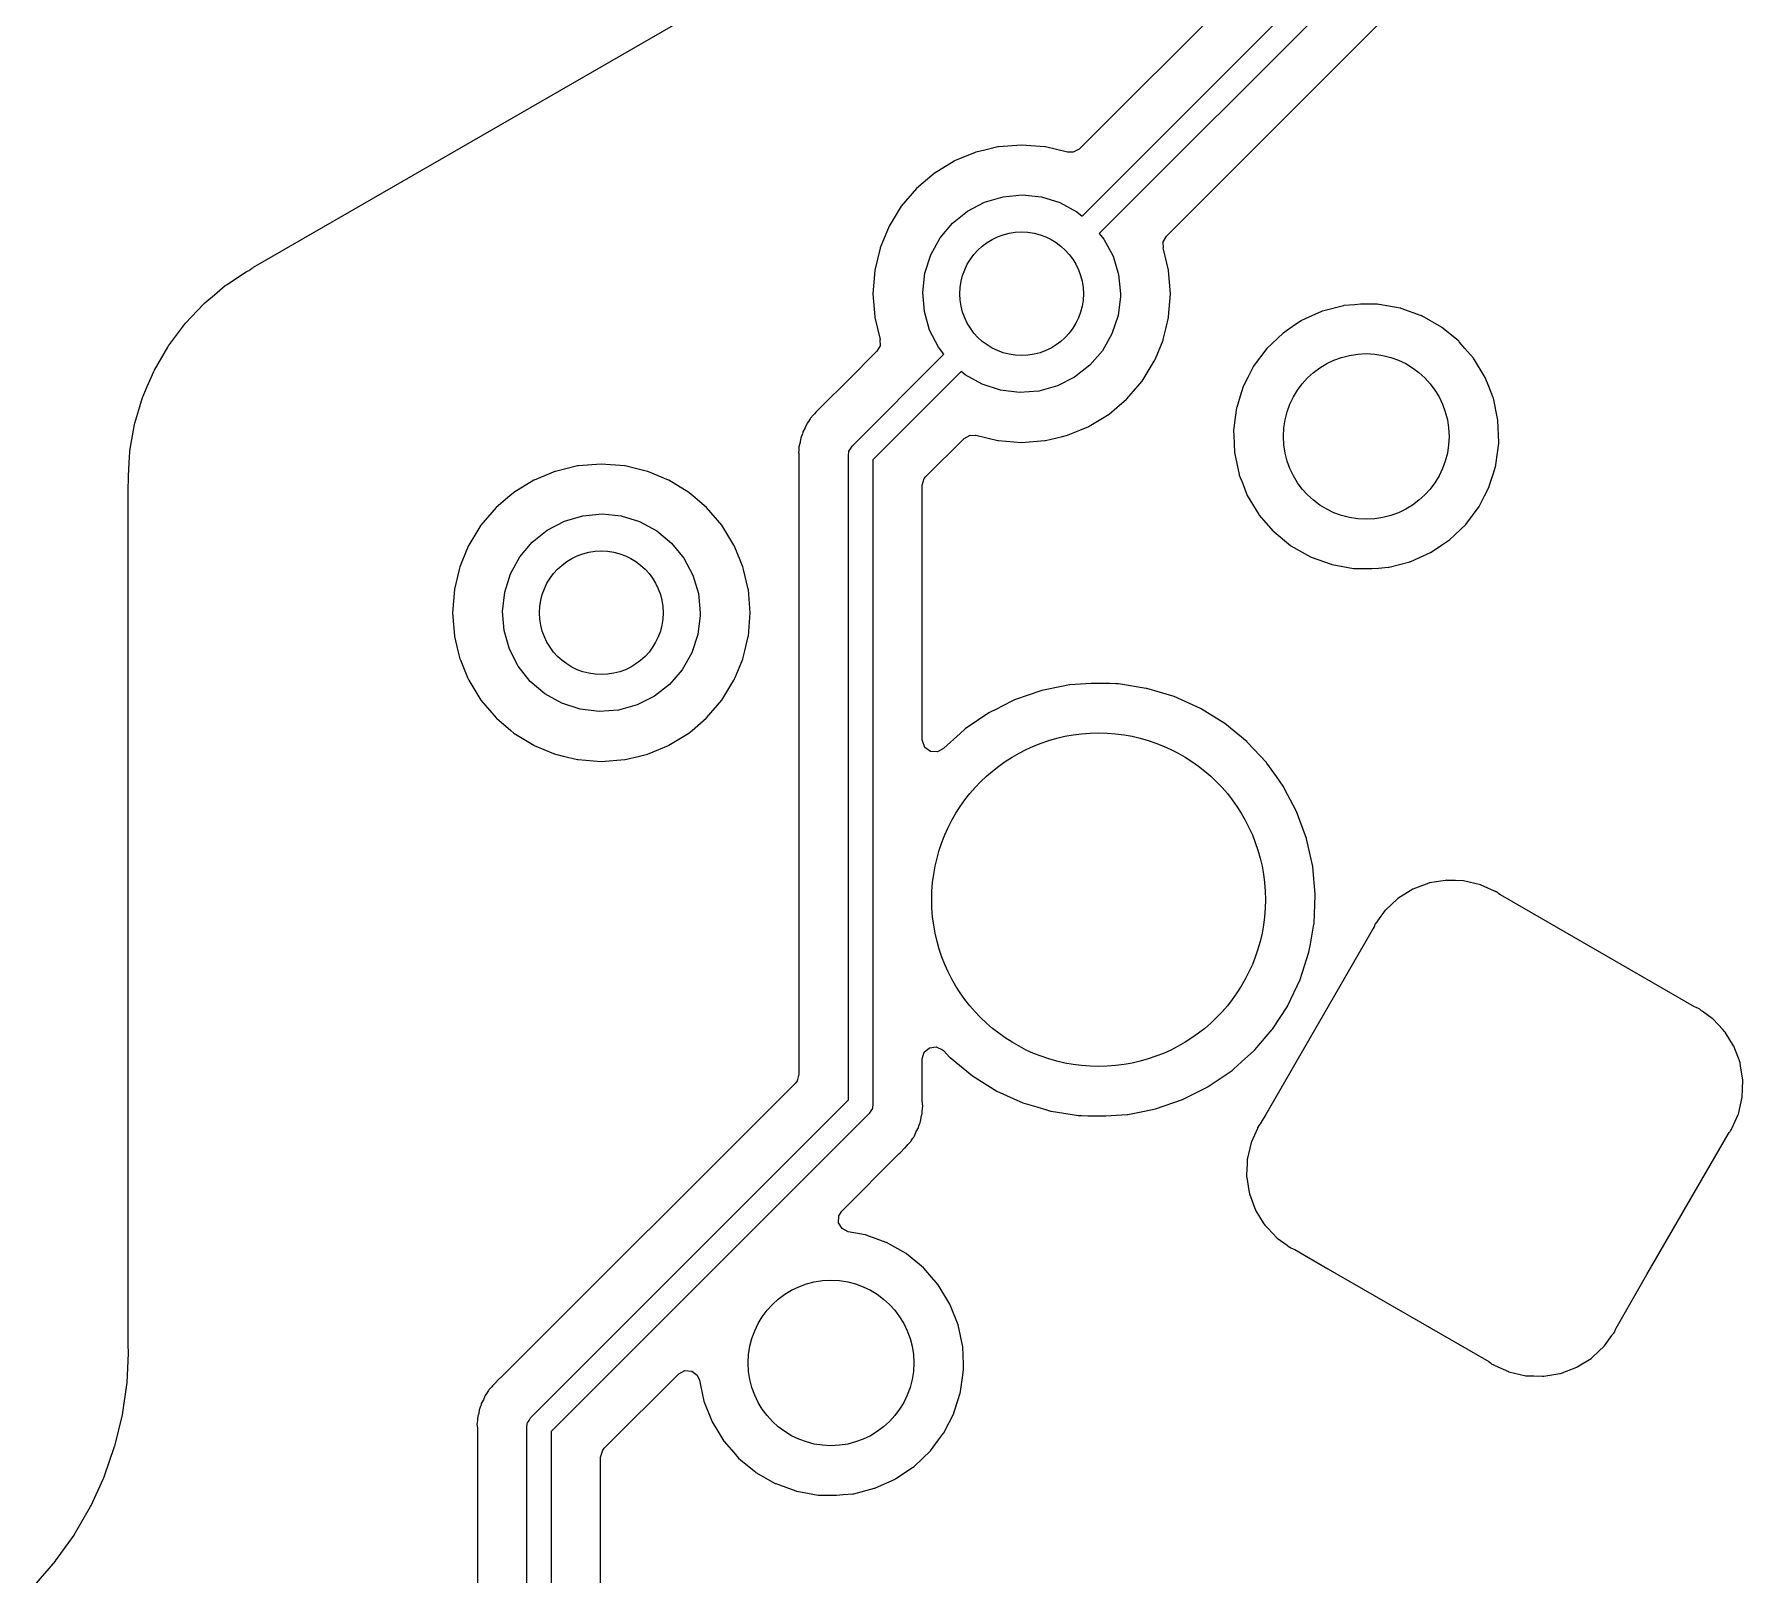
# Model space of a CAD drawing. Extents: x 189 to 319, y -167 to -61.
# Drawn here: x 209.31 to 226.87, y -115.32 to -99.48 of the extents above; entities that cross this region are included whole.
import ezdxf

# ---------------------------------------------------------------- set-up
doc = ezdxf.new("R2010")
doc.units = 0
doc.layers.add('BLACK', color=7, linetype='CONTINUOUS')

msp = doc.modelspace()

# ---------------------------------------------------------------- linework, layer by layer
at = {"layer": 'BLACK', "linetype": 'CONTINUOUS'}
for p, q in [((211.567, -101.878), (219.228, -97.4551)), ((222.215, -98.4985), (220.051, -100.662)), ((220.081, -101.352), (222.76, -98.6722)), ((222.973, -98.8124), (220.257, -101.529)), ((220.947, -101.558), (223.277, -99.2276)), ((218.982, -100.697), (218.769, -100.785)), ((218.987, -100.696), (218.982, -100.697)), ((218.982, -100.697), (218.982, -100.697)), ((219.068, -100.676), (218.987, -100.696)), ((219.215, -100.641), (219.068, -100.676)), ((219.22, -100.639), (219.215, -100.641)), ((219.215, -100.641), (219.215, -100.641)), ((219.459, -100.621), (219.22, -100.639)), ((219.698, -100.639), (219.459, -100.621)), ((219.703, -100.641), (219.698, -100.639)), ((219.932, -100.696), (219.703, -100.641)), ((219.703, -100.641), (219.703, -100.641)), ((219.988, -100.696), (219.932, -100.693)), ((219.932, -100.693), (219.932, -100.696)), ((220.051, -100.662), (219.988, -100.696)), ((218.56, -100.913), (218.378, -101.069)), ((218.765, -100.787), (218.56, -100.913)), ((218.769, -100.785), (218.765, -100.787)), ((218.769, -100.785), (218.769, -100.785)), ((218.378, -101.069), (218.222, -101.251)), ((219.269, -101.152), (219.466, -101.134)), ((219.466, -101.134), (219.663, -101.155)), ((218.222, -101.251), (218.097, -101.456)), ((218.748, -101.424), (218.903, -101.3)), ((218.903, -101.3), (219.079, -101.208)), ((219.079, -101.208), (219.269, -101.152)), ((219.663, -101.155), (219.853, -101.213)), ((219.853, -101.213), (220.027, -101.308)), ((220.027, -101.308), (220.081, -101.352)), ((218.097, -101.456), (218.005, -101.677)), ((218.621, -101.576), (218.748, -101.424)), ((218.525, -101.75), (218.621, -101.576)), ((220.257, -101.529), (220.305, -101.588)), ((220.305, -101.588), (220.398, -101.763)), ((220.914, -101.615), (220.947, -101.558)), ((220.916, -101.677), (220.914, -101.615)), ((218.004, -101.682), (217.95, -101.906)), ((218.005, -101.677), (218.004, -101.682)), ((218.465, -101.939), (218.525, -101.75)), ((220.398, -101.763), (220.456, -101.953)), ((220.968, -101.906), (220.913, -101.677)), ((220.913, -101.677), (220.916, -101.677)), ((211.288, -102.058), (211.489, -101.926)), ((211.489, -101.926), (211.512, -101.914)), ((211.512, -101.914), (211.521, -101.911)), ((211.521, -101.911), (211.528, -101.905)), ((211.528, -101.905), (211.546, -101.891)), ((211.528, -101.905), (211.528, -101.905)), ((211.546, -101.891), (211.56, -101.882)), ((211.56, -101.882), (211.567, -101.878)), ((217.949, -101.911), (217.93, -102.15)), ((217.95, -101.906), (217.949, -101.911)), ((217.95, -101.906), (217.95, -101.906)), ((218.443, -102.136), (218.465, -101.939)), ((220.456, -101.953), (220.475, -102.15)), ((220.969, -101.911), (220.968, -101.906)), ((220.968, -101.906), (220.968, -101.906)), ((220.988, -102.15), (220.969, -101.911)), ((211.065, -102.244), (211.165, -102.161)), ((211.165, -102.161), (211.276, -102.067)), ((211.276, -102.067), (211.288, -102.058)), ((217.93, -102.15), (217.949, -102.389)), ((218.46, -102.333), (218.443, -102.136)), ((220.475, -102.178), (220.45, -102.375)), ((220.475, -102.15), (220.475, -102.178)), ((220.969, -102.389), (220.988, -102.15)), ((210.866, -102.454), (211.055, -102.254)), ((211.055, -102.254), (211.065, -102.244)), ((218.514, -102.524), (218.46, -102.333)), ((222.542, -102.332), (222.371, -102.409)), ((222.547, -102.33), (222.542, -102.332)), ((222.542, -102.332), (222.542, -102.332)), ((222.552, -102.329), (222.547, -102.33)), ((222.765, -102.273), (222.552, -102.329)), ((222.552, -102.329), (222.552, -102.329)), ((222.77, -102.272), (222.765, -102.273)), ((222.765, -102.273), (222.765, -102.273)), ((222.775, -102.272), (222.77, -102.272)), ((222.882, -102.263), (222.775, -102.272)), ((222.775, -102.272), (222.775, -102.272)), ((222.942, -102.257), (222.882, -102.263)), ((223.104, -102.257), (222.942, -102.257)), ((223.106, -102.258), (223.104, -102.257)), ((223.111, -102.258), (223.106, -102.258)), ((223.106, -102.258), (223.106, -102.258)), ((223.128, -102.259), (223.111, -102.258)), ((223.132, -102.259), (223.128, -102.259)), ((223.35, -102.299), (223.132, -102.259)), ((223.132, -102.259), (223.132, -102.259)), ((223.355, -102.3), (223.35, -102.299)), ((223.35, -102.299), (223.35, -102.299)), ((223.36, -102.301), (223.355, -102.3)), ((223.567, -102.377), (223.36, -102.301)), ((223.36, -102.301), (223.36, -102.301)), ((210.692, -102.686), (210.857, -102.465)), ((210.857, -102.465), (210.866, -102.454)), ((217.949, -102.389), (217.95, -102.394)), ((217.95, -102.394), (217.95, -102.394)), ((217.95, -102.394), (218.005, -102.622)), ((218.605, -102.7), (218.514, -102.524)), ((220.45, -102.375), (220.387, -102.563)), ((220.913, -102.622), (220.944, -102.496)), ((220.944, -102.496), (220.968, -102.394)), ((220.968, -102.394), (220.969, -102.389)), ((220.968, -102.394), (220.968, -102.394)), ((222.274, -102.467), (222.145, -102.554)), ((222.332, -102.428), (222.274, -102.467)), ((222.336, -102.425), (222.332, -102.428)), ((222.332, -102.428), (222.332, -102.428)), ((222.371, -102.409), (222.336, -102.425)), ((223.572, -102.378), (223.567, -102.377)), ((223.567, -102.377), (223.567, -102.377)), ((223.773, -102.492), (223.572, -102.378)), ((223.777, -102.496), (223.773, -102.492)), ((223.909, -102.604), (223.777, -102.496)), ((223.777, -102.496), (223.777, -102.496)), ((210.547, -102.937), (210.684, -102.698)), ((210.684, -102.698), (210.692, -102.686)), ((218.004, -102.684), (217.972, -102.742)), ((218.005, -102.622), (218.002, -102.623)), ((218.002, -102.623), (218.004, -102.684)), ((218.661, -102.771), (218.605, -102.7)), ((220.387, -102.563), (220.289, -102.736)), ((220.833, -102.818), (220.912, -102.627)), ((220.912, -102.627), (220.913, -102.622)), ((220.912, -102.627), (220.912, -102.627)), ((221.978, -102.713), (221.84, -102.898)), ((222.145, -102.554), (221.978, -102.713)), ((223.951, -102.639), (223.909, -102.604)), ((223.955, -102.643), (223.951, -102.639)), ((224.015, -102.713), (223.955, -102.643)), ((223.955, -102.643), (223.955, -102.643)), ((224.102, -102.813), (224.015, -102.713)), ((217.972, -102.742), (217.669, -103.044)), ((217.717, -103.716), (218.661, -102.771)), ((220.16, -102.886), (220.004, -103.008)), ((220.289, -102.736), (220.16, -102.886)), ((220.696, -103.049), (220.822, -102.844)), ((220.822, -102.844), (220.833, -102.818)), ((224.222, -103.01), (224.102, -102.813)), ((210.474, -103.104), (210.54, -102.95)), ((210.54, -102.95), (210.547, -102.937)), ((217.669, -103.044), (217.413, -103.3)), ((218.837, -102.948), (217.93, -103.856)), ((218.879, -102.984), (218.837, -102.948)), ((219.052, -103.081), (218.879, -102.984)), ((220.004, -103.008), (219.827, -103.097)), ((220.653, -103.099), (220.693, -103.052)), ((220.693, -103.052), (220.696, -103.049)), ((220.693, -103.052), (220.693, -103.052)), ((221.783, -103.01), (221.736, -103.104)), ((221.838, -102.903), (221.783, -103.01)), ((221.84, -102.898), (221.838, -102.903)), ((224.259, -103.104), (224.222, -103.01)), ((210.399, -103.308), (210.426, -103.216)), ((210.426, -103.216), (210.431, -103.202)), ((210.431, -103.202), (210.474, -103.104)), ((219.241, -103.142), (219.052, -103.081)), ((219.438, -103.166), (219.241, -103.142)), ((219.636, -103.15), (219.438, -103.166)), ((219.827, -103.097), (219.636, -103.15)), ((220.439, -103.318), (220.537, -103.234)), ((220.537, -103.234), (220.54, -103.231)), ((220.54, -103.231), (220.653, -103.099)), ((221.705, -103.202), (221.669, -103.319)), ((221.736, -103.104), (221.705, -103.202)), ((224.301, -103.209), (224.259, -103.104)), ((224.307, -103.225), (224.301, -103.209)), ((224.354, -103.451), (224.307, -103.225)), ((210.358, -103.445), (210.399, -103.308)), ((217.319, -103.396), (217.288, -103.429)), ((217.326, -103.387), (217.319, -103.396)), ((217.329, -103.384), (217.326, -103.387)), ((217.349, -103.364), (217.329, -103.384)), ((217.351, -103.362), (217.349, -103.364)), ((217.382, -103.329), (217.351, -103.362)), ((217.398, -103.312), (217.382, -103.329)), ((217.404, -103.308), (217.398, -103.312)), ((217.413, -103.3), (217.404, -103.308)), ((220.153, -103.512), (220.358, -103.387)), ((220.358, -103.387), (220.439, -103.318)), ((221.668, -103.324), (221.654, -103.423)), ((221.669, -103.319), (221.668, -103.324)), ((221.669, -103.319), (221.669, -103.319)), ((210.296, -103.765), (210.344, -103.494)), ((210.344, -103.494), (210.347, -103.48)), ((210.347, -103.48), (210.358, -103.445)), ((217.206, -103.589), (217.2, -103.607)), ((217.209, -103.577), (217.206, -103.589)), ((217.211, -103.569), (217.209, -103.577)), ((217.209, -103.577), (217.209, -103.577)), ((217.233, -103.53), (217.211, -103.569)), ((217.238, -103.52), (217.233, -103.53)), ((217.252, -103.486), (217.238, -103.52)), ((217.255, -103.479), (217.252, -103.486)), ((217.252, -103.486), (217.252, -103.486)), ((217.268, -103.463), (217.255, -103.479)), ((217.279, -103.446), (217.268, -103.463)), ((217.285, -103.436), (217.279, -103.446)), ((217.288, -103.429), (217.285, -103.436)), ((217.285, -103.436), (217.285, -103.436)), ((219.936, -103.602), (220.056, -103.553)), ((220.056, -103.553), (220.149, -103.514)), ((220.149, -103.514), (220.153, -103.512)), ((220.149, -103.514), (220.149, -103.514)), ((221.64, -103.529), (221.637, -103.553)), ((221.637, -103.553), (221.637, -103.558)), ((221.637, -103.558), (221.639, -103.603)), ((221.637, -103.558), (221.637, -103.558)), ((221.654, -103.423), (221.64, -103.529)), ((224.357, -103.529), (224.354, -103.451)), ((224.36, -103.603), (224.357, -103.529)), ((210.294, -103.779), (210.296, -103.765)), ((217.17, -103.764), (217.167, -103.784)), ((217.171, -103.744), (217.17, -103.764)), ((217.182, -103.681), (217.171, -103.724)), ((217.171, -103.724), (217.171, -103.744)), ((217.185, -103.669), (217.182, -103.681)), ((217.191, -103.634), (217.185, -103.669)), ((217.192, -103.626), (217.191, -103.634)), ((217.191, -103.634), (217.191, -103.634)), ((217.2, -103.607), (217.192, -103.626)), ((217.685, -103.768), (217.702, -103.743)), ((217.702, -103.743), (217.717, -103.716)), ((218.475, -104.029), (218.867, -103.637)), ((218.867, -103.637), (218.93, -103.603)), ((218.93, -103.603), (218.986, -103.606)), ((218.986, -103.606), (218.987, -103.604)), ((218.987, -103.604), (219.215, -103.659)), ((219.215, -103.659), (219.215, -103.659)), ((219.215, -103.659), (219.22, -103.66)), ((219.22, -103.66), (219.459, -103.679)), ((219.459, -103.679), (219.698, -103.66)), ((219.698, -103.66), (219.703, -103.659)), ((219.703, -103.659), (219.878, -103.617)), ((219.703, -103.659), (219.703, -103.659)), ((219.878, -103.617), (219.932, -103.604)), ((219.932, -103.604), (219.936, -103.602)), ((221.639, -103.603), (221.646, -103.783)), ((224.349, -103.785), (224.362, -103.686)), ((224.363, -103.681), (224.36, -103.603)), ((224.362, -103.686), (224.363, -103.681)), ((224.362, -103.686), (224.362, -103.686)), ((210.28, -104.023), (210.292, -103.828)), ((210.292, -103.828), (210.294, -103.779)), ((214.896, -103.921), (214.776, -103.95)), ((214.901, -103.92), (214.896, -103.921)), ((214.896, -103.921), (214.896, -103.921)), ((215.14, -103.901), (214.901, -103.92)), ((215.38, -103.92), (215.14, -103.901)), ((215.384, -103.921), (215.38, -103.92)), ((215.505, -103.95), (215.384, -103.921)), ((215.384, -103.921), (215.384, -103.921)), ((217.167, -103.784), (217.168, -103.792)), ((217.168, -103.792), (217.171, -103.828)), ((217.171, -103.828), (217.171, -103.84)), ((217.171, -103.84), (217.171, -110.175)), ((217.68, -103.804), (217.683, -103.782)), ((217.68, -110.438), (217.68, -103.804)), ((217.683, -103.777), (217.684, -103.775)), ((217.683, -103.782), (217.683, -103.777)), ((217.684, -103.775), (217.685, -103.768)), ((217.93, -103.856), (217.93, -110.49)), ((221.646, -103.783), (221.693, -104.009)), ((224.303, -104.004), (224.331, -103.915)), ((224.331, -103.915), (224.332, -103.91)), ((224.331, -103.915), (224.331, -103.915)), ((224.332, -103.91), (224.349, -103.785)), ((210.278, -104.114), (210.28, -104.094)), ((210.278, -112.965), (210.278, -104.114)), ((210.281, -104.048), (210.28, -104.023)), ((210.28, -104.094), (210.282, -104.079)), ((210.283, -104.061), (210.281, -104.048)), ((210.282, -104.079), (210.283, -104.074)), ((210.283, -104.066), (210.283, -104.061)), ((210.283, -104.067), (210.283, -104.066)), ((210.283, -104.066), (210.283, -104.066)), ((210.283, -104.074), (210.283, -104.067)), ((214.446, -104.067), (214.242, -104.193)), ((214.451, -104.066), (214.446, -104.067)), ((214.663, -103.978), (214.451, -104.066)), ((214.451, -104.066), (214.451, -104.066)), ((214.668, -103.976), (214.663, -103.978)), ((214.663, -103.978), (214.663, -103.978)), ((214.776, -103.95), (214.668, -103.976)), ((215.613, -103.976), (215.505, -103.95)), ((215.618, -103.978), (215.613, -103.976)), ((215.83, -104.066), (215.618, -103.978)), ((215.618, -103.978), (215.618, -103.978)), ((215.835, -104.067), (215.83, -104.066)), ((215.83, -104.066), (215.83, -104.066)), ((216.039, -104.193), (215.835, -104.067)), ((218.438, -104.119), (218.459, -104.05)), ((218.459, -104.05), (218.475, -104.029)), ((221.693, -104.009), (221.695, -104.014)), ((221.695, -104.014), (221.695, -104.014)), ((221.695, -104.014), (221.727, -104.094)), ((221.727, -104.094), (221.778, -104.223)), ((224.264, -104.13), (224.303, -104.004)), ((214.2, -104.228), (214.059, -104.349)), ((214.238, -104.196), (214.2, -104.228)), ((214.242, -104.193), (214.238, -104.196)), ((214.238, -104.196), (214.238, -104.196)), ((216.043, -104.196), (216.039, -104.193)), ((216.081, -104.228), (216.043, -104.196)), ((216.043, -104.196), (216.043, -104.196)), ((216.222, -104.349), (216.081, -104.228)), ((218.438, -106.737), (218.438, -104.119)), ((221.778, -104.223), (221.898, -104.421)), ((224.16, -104.336), (224.214, -104.228)), ((224.214, -104.228), (224.262, -104.135)), ((224.262, -104.135), (224.264, -104.13)), ((224.262, -104.135), (224.262, -104.135)), ((214.059, -104.349), (213.903, -104.531)), ((214.76, -104.488), (214.95, -104.432)), ((214.95, -104.432), (215.148, -104.414)), ((215.148, -104.414), (215.345, -104.435)), ((215.345, -104.435), (215.534, -104.493)), ((216.378, -104.531), (216.222, -104.349)), ((221.898, -104.421), (221.901, -104.425)), ((221.901, -104.425), (222.042, -104.587)), ((224.022, -104.521), (224.16, -104.336)), ((213.903, -104.531), (213.778, -104.736)), ((214.43, -104.704), (214.584, -104.58)), ((214.584, -104.58), (214.76, -104.488)), ((215.534, -104.493), (215.709, -104.588)), ((215.709, -104.588), (215.861, -104.714)), ((216.503, -104.736), (216.378, -104.531)), ((222.042, -104.587), (222.049, -104.595)), ((222.049, -104.595), (222.053, -104.598)), ((222.053, -104.598), (222.223, -104.738)), ((223.855, -104.68), (224.022, -104.521)), ((213.776, -104.74), (213.708, -104.905)), ((213.778, -104.736), (213.776, -104.74)), ((213.776, -104.74), (213.776, -104.74)), ((214.302, -104.856), (214.43, -104.704)), ((215.861, -104.714), (215.987, -104.868)), ((216.505, -104.74), (216.503, -104.736)), ((216.573, -104.905), (216.505, -104.74)), ((216.505, -104.74), (216.505, -104.74)), ((222.223, -104.738), (222.223, -104.738)), ((222.223, -104.738), (222.227, -104.741)), ((222.227, -104.741), (222.428, -104.855)), ((223.458, -104.902), (223.659, -104.811)), ((223.659, -104.811), (223.664, -104.809)), ((223.664, -104.809), (223.668, -104.806)), ((223.668, -104.806), (223.772, -104.736)), ((223.668, -104.806), (223.668, -104.806)), ((223.772, -104.736), (223.855, -104.68)), ((213.679, -104.986), (213.631, -105.186)), ((213.686, -104.957), (213.679, -104.986)), ((213.708, -104.905), (213.686, -104.957)), ((214.207, -105.03), (214.302, -104.856)), ((215.987, -104.868), (216.08, -105.043)), ((216.595, -104.957), (216.573, -104.905)), ((216.602, -104.986), (216.595, -104.957)), ((216.65, -105.186), (216.602, -104.986)), ((222.428, -104.855), (222.433, -104.857)), ((222.433, -104.857), (222.433, -104.857)), ((222.433, -104.857), (222.64, -104.932)), ((222.64, -104.932), (222.64, -104.932)), ((222.64, -104.932), (222.645, -104.934)), ((222.645, -104.934), (222.65, -104.935)), ((222.65, -104.935), (222.65, -104.935)), ((222.65, -104.935), (222.868, -104.974)), ((222.868, -104.974), (222.868, -104.974)), ((222.868, -104.974), (222.872, -104.975)), ((222.872, -104.975), (222.889, -104.976)), ((222.889, -104.976), (222.894, -104.976)), ((222.894, -104.976), (222.894, -104.976)), ((222.894, -104.976), (222.896, -104.976)), ((222.896, -104.976), (223.058, -104.976)), ((223.058, -104.976), (223.125, -104.971)), ((223.125, -104.971), (223.225, -104.962)), ((223.225, -104.962), (223.225, -104.962)), ((223.225, -104.962), (223.23, -104.962)), ((223.23, -104.962), (223.235, -104.96)), ((223.235, -104.96), (223.448, -104.905)), ((223.235, -104.96), (223.235, -104.96)), ((223.448, -104.905), (223.453, -104.904)), ((223.448, -104.905), (223.448, -104.905)), ((223.453, -104.904), (223.458, -104.902)), ((223.458, -104.902), (223.458, -104.902)), ((214.147, -105.219), (214.207, -105.03)), ((216.08, -105.043), (216.137, -105.233)), ((213.63, -105.191), (213.611, -105.43)), ((213.631, -105.186), (213.63, -105.191)), ((213.631, -105.186), (213.631, -105.186)), ((214.125, -105.416), (214.147, -105.219)), ((216.137, -105.233), (216.156, -105.43)), ((216.651, -105.191), (216.65, -105.186)), ((216.65, -105.186), (216.65, -105.186)), ((216.67, -105.43), (216.651, -105.191)), ((213.611, -105.43), (213.63, -105.669)), ((214.141, -105.613), (214.125, -105.416)), ((216.156, -105.458), (216.131, -105.655)), ((216.156, -105.43), (216.156, -105.458)), ((216.651, -105.669), (216.67, -105.43)), ((213.63, -105.669), (213.631, -105.674)), ((213.631, -105.674), (213.631, -105.674)), ((213.631, -105.674), (213.666, -105.821)), ((214.196, -105.804), (214.141, -105.613)), ((216.131, -105.655), (216.069, -105.843)), ((216.614, -105.821), (216.65, -105.674)), ((216.65, -105.674), (216.651, -105.669)), ((216.65, -105.674), (216.65, -105.674)), ((213.666, -105.821), (213.686, -105.903)), ((214.286, -105.98), (214.196, -105.804)), ((216.069, -105.843), (215.971, -106.016)), ((216.595, -105.903), (216.614, -105.821)), ((213.686, -105.903), (213.688, -105.907)), ((213.688, -105.907), (213.688, -105.907)), ((213.688, -105.907), (213.765, -106.094)), ((214.41, -106.136), (214.286, -105.98)), ((215.971, -106.016), (215.841, -106.166)), ((216.515, -106.094), (216.593, -105.907)), ((216.593, -105.907), (216.595, -105.903)), ((216.593, -105.907), (216.593, -105.907)), ((213.765, -106.094), (213.778, -106.124)), ((213.778, -106.124), (213.903, -106.329)), ((214.561, -106.264), (214.41, -106.136)), ((215.841, -106.166), (215.685, -106.288)), ((216.378, -106.329), (216.503, -106.124)), ((216.503, -106.124), (216.515, -106.094)), ((219.869, -106.189), (219.666, -106.23)), ((219.951, -106.172), (219.869, -106.189)), ((219.955, -106.172), (219.951, -106.172)), ((219.951, -106.172), (219.951, -106.172)), ((220.175, -106.157), (219.955, -106.172)), ((220.36, -106.157), (220.175, -106.157)), ((220.361, -106.157), (220.36, -106.157)), ((220.427, -106.16), (220.361, -106.157)), ((220.361, -106.157), (220.361, -106.157)), ((220.452, -106.161), (220.427, -106.16)), ((220.455, -106.162), (220.452, -106.161)), ((220.739, -106.207), (220.455, -106.162)), ((220.455, -106.162), (220.455, -106.162)), ((220.744, -106.207), (220.739, -106.207)), ((220.739, -106.207), (220.739, -106.207)), ((221.027, -106.292), (220.744, -106.207)), ((213.903, -106.329), (214.059, -106.511)), ((214.734, -106.361), (214.561, -106.264)), ((214.922, -106.422), (214.734, -106.361)), ((215.508, -106.377), (215.317, -106.431)), ((215.685, -106.288), (215.508, -106.377)), ((216.222, -106.511), (216.378, -106.329)), ((219.252, -106.393), (219.213, -106.413)), ((219.387, -106.326), (219.252, -106.393)), ((219.666, -106.23), (219.387, -106.326)), ((221.296, -106.413), (221.027, -106.292)), ((214.059, -106.511), (214.063, -106.515)), ((214.063, -106.515), (214.209, -106.64)), ((215.119, -106.446), (214.922, -106.422)), ((215.317, -106.431), (215.119, -106.446)), ((216.072, -106.64), (216.218, -106.515)), ((216.218, -106.515), (216.222, -106.511)), ((219.123, -106.458), (218.878, -106.624)), ((219.213, -106.413), (219.123, -106.458)), ((221.547, -106.568), (221.296, -106.413)), ((221.775, -106.756), (221.547, -106.568)), ((214.209, -106.64), (214.242, -106.667)), ((214.242, -106.667), (214.446, -106.793)), ((215.835, -106.793), (216.039, -106.667)), ((216.039, -106.667), (216.072, -106.64)), ((218.439, -106.747), (218.438, -106.737)), ((218.464, -106.814), (218.439, -106.747)), ((218.828, -106.67), (218.658, -106.821)), ((218.875, -106.627), (218.828, -106.67)), ((218.878, -106.624), (218.875, -106.627)), ((218.875, -106.627), (218.875, -106.627)), ((214.446, -106.793), (214.451, -106.794)), ((214.451, -106.794), (214.451, -106.794)), ((214.451, -106.794), (214.65, -106.877)), ((214.65, -106.877), (214.668, -106.884)), ((214.668, -106.884), (214.749, -106.904)), ((214.749, -106.904), (214.896, -106.939)), ((215.384, -106.939), (215.531, -106.904)), ((215.531, -106.904), (215.613, -106.884)), ((215.613, -106.884), (215.631, -106.877)), ((215.631, -106.877), (215.83, -106.794)), ((215.83, -106.794), (215.835, -106.793)), ((215.83, -106.794), (215.83, -106.794)), ((218.522, -106.856), (218.464, -106.814)), ((218.593, -106.86), (218.522, -106.856)), ((218.655, -106.825), (218.593, -106.86)), ((218.658, -106.821), (218.655, -106.824)), ((218.655, -106.824), (218.655, -106.825)), ((221.778, -106.759), (221.775, -106.756)), ((221.974, -106.969), (221.778, -106.759)), ((214.896, -106.939), (214.896, -106.939)), ((214.896, -106.939), (214.901, -106.94)), ((214.901, -106.94), (215.14, -106.959)), ((215.14, -106.959), (215.38, -106.94)), ((215.38, -106.94), (215.384, -106.939)), ((215.384, -106.939), (215.384, -106.939)), ((221.977, -106.972), (221.974, -106.969)), ((221.974, -106.969), (221.974, -106.969)), ((221.979, -106.975), (221.977, -106.972)), ((222.078, -107.114), (221.979, -106.975)), ((221.979, -106.975), (221.979, -106.975)), ((222.148, -107.213), (222.078, -107.114)), ((222.192, -107.297), (222.148, -107.213)), ((222.25, -107.407), (222.192, -107.297)), ((222.285, -107.474), (222.25, -107.407)), ((222.387, -107.751), (222.285, -107.474)), ((222.388, -107.755), (222.387, -107.751)), ((222.408, -107.845), (222.388, -107.755)), ((222.388, -107.755), (222.388, -107.755)), ((222.452, -108.039), (222.408, -107.845)), ((222.452, -108.043), (222.452, -108.039)), ((222.477, -108.323), (222.452, -108.043)), ((222.477, -108.333), (222.477, -108.323)), ((223.478, -108.272), (223.326, -108.367)), ((223.645, -108.209), (223.478, -108.272)), ((223.651, -108.208), (223.645, -108.209)), ((223.815, -108.181), (223.651, -108.208)), ((223.651, -108.208), (223.651, -108.208)), ((223.821, -108.18), (223.815, -108.181)), ((223.815, -108.181), (223.815, -108.181)), ((223.828, -108.181), (223.821, -108.18)), ((223.918, -108.183), (223.828, -108.181)), ((223.828, -108.181), (223.828, -108.181)), ((224, -108.186), (223.918, -108.183)), ((224.174, -108.227), (224, -108.186)), ((224.18, -108.229), (224.174, -108.227)), ((224.318, -108.292), (224.18, -108.229)), ((224.18, -108.229), (224.18, -108.229)), ((224.323, -108.294), (224.318, -108.292)), ((224.333, -108.298), (224.323, -108.294)), ((224.338, -108.3), (224.333, -108.298)), ((224.333, -108.298), (224.333, -108.298)), ((224.343, -108.303), (224.338, -108.3)), ((224.344, -108.304), (224.343, -108.303)), ((224.348, -108.306), (224.344, -108.304)), ((224.344, -108.304), (224.344, -108.304)), ((224.352, -108.309), (224.348, -108.306)), ((224.364, -108.319), (224.352, -108.309)), ((224.381, -108.331), (224.364, -108.319)), ((226.374, -109.482), (224.381, -108.331)), ((222.464, -108.62), (222.477, -108.338)), ((222.477, -108.338), (222.477, -108.333)), ((222.477, -108.338), (222.477, -108.338)), ((223.195, -108.489), (223.117, -108.598)), ((223.2, -108.485), (223.195, -108.489)), ((223.321, -108.371), (223.2, -108.485)), ((223.2, -108.485), (223.2, -108.485)), ((223.326, -108.367), (223.321, -108.371)), ((223.321, -108.371), (223.321, -108.371)), ((223.072, -108.676), (221.967, -110.59)), ((222.426, -108.838), (222.463, -108.632)), ((222.463, -108.632), (222.464, -108.628)), ((222.463, -108.632), (222.463, -108.632)), ((222.464, -108.628), (222.464, -108.62)), ((223.08, -108.66), (223.072, -108.676)), ((223.088, -108.639), (223.08, -108.66)), ((223.09, -108.634), (223.088, -108.639)), ((223.093, -108.629), (223.09, -108.634)), ((223.094, -108.628), (223.093, -108.629)), ((223.097, -108.623), (223.094, -108.628)), ((223.094, -108.628), (223.094, -108.628)), ((223.1, -108.62), (223.097, -108.623)), ((223.112, -108.605), (223.1, -108.62)), ((223.1, -108.62), (223.1, -108.62)), ((223.117, -108.598), (223.112, -108.605)), ((222.412, -108.919), (222.426, -108.838)), ((222.322, -109.2), (222.412, -108.919)), ((222.195, -109.467), (222.322, -109.2)), ((222.036, -109.711), (222.193, -109.47)), ((222.193, -109.47), (222.195, -109.467)), ((222.193, -109.47), (222.193, -109.47)), ((226.39, -109.49), (226.374, -109.482)), ((226.416, -109.5), (226.39, -109.49)), ((226.427, -109.506), (226.416, -109.5)), ((226.431, -109.509), (226.427, -109.506)), ((226.445, -109.521), (226.431, -109.509)), ((226.431, -109.509), (226.431, -109.509)), ((226.452, -109.527), (226.445, -109.521)), ((226.556, -109.601), (226.452, -109.527)), ((221.857, -109.922), (222.031, -109.718)), ((222.031, -109.718), (222.034, -109.715)), ((222.031, -109.718), (222.031, -109.718)), ((222.034, -109.715), (222.036, -109.711)), ((222.036, -109.711), (222.036, -109.711)), ((226.561, -109.605), (226.556, -109.601)), ((226.556, -109.601), (226.556, -109.601)), ((226.565, -109.609), (226.561, -109.605)), ((226.664, -109.715), (226.565, -109.609)), ((226.683, -109.735), (226.664, -109.715)), ((226.687, -109.741), (226.683, -109.735)), ((218.459, -109.949), (218.512, -109.902)), ((218.512, -109.902), (218.582, -109.892)), ((218.582, -109.892), (218.647, -109.922)), ((226.775, -109.882), (226.687, -109.741)), ((226.687, -109.741), (226.687, -109.741)), ((226.778, -109.887), (226.775, -109.882)), ((226.775, -109.882), (226.775, -109.882)), ((226.841, -110.055), (226.778, -109.887)), ((218.438, -110.017), (218.459, -109.949)), ((218.438, -110.454), (218.438, -110.017)), ((218.647, -109.922), (218.657, -109.931)), ((218.657, -109.931), (218.722, -110.001)), ((218.722, -110.001), (218.722, -110.001)), ((218.722, -110.001), (218.725, -110.004)), ((218.725, -110.004), (218.953, -110.192)), ((221.639, -110.12), (221.754, -110.017)), ((221.754, -110.017), (221.842, -109.939)), ((221.842, -109.939), (221.857, -109.922)), ((226.842, -110.061), (226.841, -110.055)), ((226.85, -110.112), (226.842, -110.061)), ((226.842, -110.061), (226.842, -110.061)), ((217.151, -110.244), (217.135, -110.265)), ((217.171, -110.175), (217.151, -110.244)), ((218.953, -110.192), (219.204, -110.347)), ((221.377, -110.302), (221.622, -110.136)), ((221.622, -110.136), (221.639, -110.12)), ((226.87, -110.231), (226.85, -110.112)), ((226.867, -110.328), (226.87, -110.237)), ((226.87, -110.237), (226.87, -110.231)), ((226.87, -110.237), (226.87, -110.237)), ((217.135, -110.265), (214.108, -113.291)), ((214.412, -113.707), (217.68, -110.438)), ((219.204, -110.347), (219.473, -110.468)), ((220.834, -110.53), (221.113, -110.434)), ((221.113, -110.434), (221.283, -110.349)), ((221.283, -110.349), (221.374, -110.304)), ((221.374, -110.304), (221.377, -110.302)), ((221.374, -110.304), (221.374, -110.304)), ((226.824, -110.584), (226.864, -110.41)), ((226.864, -110.41), (226.867, -110.328)), ((217.893, -110.578), (214.625, -113.847)), ((217.908, -110.551), (217.893, -110.578)), ((217.925, -110.526), (217.908, -110.551)), ((217.926, -110.519), (217.925, -110.526)), ((217.927, -110.517), (217.926, -110.519)), ((217.93, -110.49), (217.927, -110.512)), ((217.927, -110.512), (217.927, -110.517)), ((218.425, -110.624), (218.428, -110.613)), ((218.428, -110.613), (218.437, -110.578)), ((218.437, -110.578), (218.438, -110.57)), ((218.437, -110.578), (218.437, -110.578)), ((218.439, -110.466), (218.438, -110.454)), ((218.438, -110.55), (218.44, -110.53)), ((218.438, -110.57), (218.438, -110.55)), ((218.443, -110.51), (218.439, -110.466)), ((218.44, -110.53), (218.442, -110.518)), ((218.442, -110.518), (218.443, -110.51)), ((219.473, -110.468), (219.614, -110.51)), ((219.614, -110.51), (219.714, -110.54)), ((219.714, -110.54), (219.756, -110.553)), ((219.756, -110.553), (219.761, -110.553)), ((219.761, -110.553), (219.761, -110.553)), ((219.761, -110.553), (220.045, -110.598)), ((220.045, -110.598), (220.045, -110.598)), ((220.045, -110.598), (220.048, -110.599)), ((220.048, -110.599), (220.073, -110.6)), ((220.073, -110.6), (220.139, -110.603)), ((220.139, -110.603), (220.139, -110.603)), ((220.139, -110.603), (220.14, -110.603)), ((220.14, -110.603), (220.325, -110.603)), ((220.325, -110.603), (220.545, -110.588)), ((220.545, -110.588), (220.549, -110.588)), ((220.549, -110.588), (220.722, -110.553)), ((220.549, -110.588), (220.549, -110.588)), ((220.722, -110.553), (220.834, -110.53)), ((221.967, -110.59), (221.921, -110.669)), ((226.759, -110.727), (226.821, -110.59)), ((226.821, -110.59), (226.824, -110.584)), ((226.821, -110.59), (226.821, -110.59)), ((218.358, -110.808), (218.372, -110.774)), ((218.372, -110.774), (218.377, -110.764)), ((218.377, -110.764), (218.399, -110.725)), ((218.399, -110.725), (218.404, -110.705)), ((218.404, -110.705), (218.41, -110.687)), ((218.41, -110.687), (218.415, -110.675)), ((218.415, -110.675), (218.418, -110.668)), ((218.415, -110.675), (218.415, -110.675)), ((218.418, -110.668), (218.419, -110.66)), ((218.419, -110.66), (218.425, -110.624)), ((218.419, -110.66), (218.419, -110.66)), ((221.882, -110.733), (221.82, -110.87)), ((221.884, -110.727), (221.882, -110.733)), ((221.888, -110.717), (221.884, -110.727)), ((221.89, -110.713), (221.888, -110.717)), ((221.888, -110.717), (221.888, -110.717)), ((221.897, -110.702), (221.89, -110.713)), ((221.909, -110.686), (221.897, -110.702)), ((221.921, -110.669), (221.909, -110.686)), ((226.719, -110.791), (226.731, -110.774)), ((226.731, -110.774), (226.741, -110.762)), ((226.741, -110.762), (226.744, -110.758)), ((226.744, -110.758), (226.75, -110.747)), ((226.75, -110.747), (226.752, -110.743)), ((226.752, -110.743), (226.756, -110.733)), ((226.752, -110.743), (226.752, -110.743)), ((226.756, -110.733), (226.759, -110.727)), ((218.212, -110.982), (218.259, -110.932)), ((218.259, -110.932), (218.261, -110.93)), ((218.261, -110.93), (218.281, -110.91)), ((218.281, -110.91), (218.284, -110.907)), ((218.284, -110.907), (218.291, -110.898)), ((218.291, -110.898), (218.316, -110.871)), ((218.316, -110.871), (218.322, -110.865)), ((218.322, -110.865), (218.325, -110.858)), ((218.325, -110.858), (218.331, -110.848)), ((218.325, -110.858), (218.325, -110.858)), ((218.331, -110.848), (218.342, -110.831)), ((218.342, -110.831), (218.35, -110.821)), ((218.35, -110.821), (218.355, -110.815)), ((218.355, -110.815), (218.358, -110.808)), ((218.358, -110.808), (218.358, -110.808)), ((221.817, -110.876), (221.777, -111.05)), ((221.82, -110.87), (221.817, -110.876)), ((221.82, -110.87), (221.82, -110.87)), ((225.885, -112.235), (226.719, -110.791)), ((217.61, -111.581), (218.197, -110.994)), ((218.197, -110.994), (218.206, -110.986)), ((218.206, -110.986), (218.212, -110.982)), ((221.775, -111.096), (221.771, -111.208)), ((221.777, -111.05), (221.775, -111.096)), ((221.771, -111.208), (221.771, -111.229)), ((221.771, -111.229), (221.772, -111.235)), ((221.772, -111.235), (221.794, -111.369)), ((221.772, -111.235), (221.772, -111.235)), ((221.794, -111.369), (221.8, -111.405)), ((221.8, -111.405), (221.863, -111.573)), ((217.577, -111.701), (217.58, -111.63)), ((217.58, -111.63), (217.61, -111.581)), ((221.863, -111.573), (221.866, -111.578)), ((221.866, -111.578), (221.866, -111.578)), ((221.866, -111.578), (221.942, -111.701)), ((217.614, -111.762), (217.577, -111.701)), ((217.677, -111.794), (217.614, -111.762)), ((217.813, -111.818), (217.677, -111.794)), ((217.85, -111.825), (217.813, -111.818)), ((217.855, -111.826), (217.85, -111.825)), ((217.85, -111.825), (217.85, -111.825)), ((217.86, -111.828), (217.855, -111.826)), ((218.067, -111.903), (217.86, -111.828)), ((217.86, -111.828), (217.86, -111.828)), ((221.942, -111.701), (221.957, -111.725)), ((221.957, -111.725), (221.961, -111.729)), ((221.961, -111.729), (221.961, -111.729)), ((221.961, -111.729), (221.992, -111.762)), ((221.992, -111.762), (222.08, -111.855)), ((218.072, -111.905), (218.067, -111.903)), ((218.067, -111.903), (218.067, -111.903)), ((218.273, -112.019), (218.072, -111.905)), ((218.277, -112.022), (218.273, -112.019)), ((222.08, -111.855), (222.085, -111.859)), ((222.085, -111.859), (222.085, -111.859)), ((222.085, -111.859), (222.189, -111.933)), ((222.189, -111.933), (222.196, -111.939)), ((222.196, -111.939), (222.207, -111.949)), ((222.207, -111.949), (222.214, -111.954)), ((222.214, -111.954), (222.224, -111.96)), ((222.224, -111.96), (222.25, -111.97)), ((222.25, -111.97), (222.266, -111.978)), ((222.266, -111.978), (222.606, -112.175)), ((218.409, -112.13), (218.277, -112.022)), ((218.277, -112.022), (218.277, -112.022)), ((218.451, -112.165), (218.409, -112.13)), ((218.455, -112.169), (218.451, -112.165)), ((218.515, -112.239), (218.455, -112.169)), ((218.455, -112.169), (218.455, -112.169)), ((222.606, -112.175), (224.259, -113.129)), ((218.602, -112.339), (218.515, -112.239)), ((218.722, -112.537), (218.602, -112.339)), ((225.569, -112.784), (225.885, -112.235)), ((218.807, -112.751), (218.722, -112.537)), ((218.854, -112.977), (218.807, -112.751)), ((225.449, -112.966), (225.524, -112.862)), ((225.524, -112.862), (225.529, -112.855)), ((225.529, -112.855), (225.541, -112.84)), ((225.541, -112.84), (225.544, -112.837)), ((225.541, -112.84), (225.541, -112.84)), ((225.544, -112.837), (225.55, -112.826)), ((225.55, -112.826), (225.561, -112.8)), ((225.561, -112.8), (225.569, -112.784)), ((225.569, -112.784), (225.569, -112.784)), ((210.266, -113.344), (210.28, -113.045)), ((210.279, -112.983), (210.278, -112.965)), ((210.283, -113.011), (210.279, -112.983)), ((210.28, -113.045), (210.282, -113.03)), ((210.282, -113.028), (210.283, -113.023)), ((210.282, -113.03), (210.282, -113.028)), ((210.282, -113.028), (210.282, -113.028)), ((210.283, -113.023), (210.283, -113.011)), ((218.857, -113.066), (218.854, -112.977)), ((218.861, -113.157), (218.857, -113.066)), ((225.322, -113.086), (225.39, -113.023)), ((225.39, -113.023), (225.446, -112.971)), ((225.446, -112.971), (225.449, -112.966)), ((225.449, -112.966), (225.449, -112.966)), ((215.935, -113.256), (215.998, -113.221)), ((215.998, -113.221), (216.069, -113.227)), ((216.069, -113.227), (216.125, -113.269)), ((218.852, -113.291), (218.862, -113.213)), ((218.863, -113.207), (218.861, -113.157)), ((218.862, -113.213), (218.863, -113.207)), ((218.862, -113.213), (218.862, -113.213)), ((224.259, -113.129), (224.277, -113.141)), ((224.277, -113.141), (224.292, -113.154)), ((224.292, -113.154), (224.303, -113.16)), ((224.303, -113.16), (224.307, -113.162)), ((224.307, -113.162), (224.307, -113.162)), ((224.307, -113.162), (224.318, -113.166)), ((224.318, -113.166), (224.323, -113.168)), ((224.323, -113.168), (224.461, -113.231)), ((224.461, -113.231), (224.461, -113.231)), ((224.461, -113.231), (224.466, -113.233)), ((224.466, -113.233), (224.64, -113.274)), ((224.996, -113.251), (225.163, -113.188)), ((225.163, -113.188), (225.168, -113.184)), ((225.168, -113.184), (225.31, -113.096)), ((225.168, -113.184), (225.168, -113.184)), ((225.31, -113.096), (225.315, -113.093)), ((225.31, -113.096), (225.31, -113.096)), ((225.315, -113.093), (225.322, -113.086)), ((210.219, -113.675), (210.266, -113.344)), ((213.983, -113.42), (213.98, -113.427)), ((214.014, -113.387), (213.983, -113.42)), ((214.021, -113.378), (214.014, -113.387)), ((214.024, -113.375), (214.021, -113.378)), ((214.044, -113.355), (214.024, -113.375)), ((214.046, -113.353), (214.044, -113.355)), ((214.088, -113.309), (214.046, -113.353)), ((214.093, -113.303), (214.088, -113.309)), ((214.099, -113.299), (214.093, -113.303)), ((214.108, -113.291), (214.099, -113.299)), ((215.17, -114.02), (215.935, -113.256)), ((216.125, -113.269), (216.148, -113.319)), ((216.148, -113.319), (216.159, -113.373)), ((216.159, -113.373), (216.193, -113.535)), ((218.832, -113.436), (218.852, -113.291)), ((224.64, -113.274), (224.723, -113.277)), ((224.723, -113.277), (224.813, -113.279)), ((224.813, -113.279), (224.813, -113.279)), ((224.813, -113.279), (224.819, -113.28)), ((224.819, -113.28), (224.825, -113.279)), ((224.825, -113.279), (224.99, -113.252)), ((224.825, -113.279), (224.825, -113.279)), ((224.99, -113.252), (224.996, -113.251)), ((224.99, -113.252), (224.99, -113.252)), ((213.895, -113.598), (213.887, -113.617)), ((213.901, -113.58), (213.895, -113.598)), ((213.904, -113.568), (213.901, -113.58)), ((213.906, -113.56), (213.904, -113.568)), ((213.904, -113.568), (213.904, -113.568)), ((213.928, -113.521), (213.906, -113.56)), ((213.933, -113.511), (213.928, -113.521)), ((213.947, -113.477), (213.933, -113.511)), ((213.95, -113.47), (213.947, -113.477)), ((213.947, -113.477), (213.947, -113.477)), ((213.963, -113.454), (213.95, -113.47)), ((213.974, -113.437), (213.963, -113.454)), ((213.98, -113.427), (213.974, -113.437)), ((213.98, -113.427), (213.98, -113.427)), ((216.193, -113.535), (216.278, -113.75)), ((218.764, -113.656), (218.81, -113.509)), ((218.81, -113.509), (218.831, -113.441)), ((218.831, -113.441), (218.832, -113.436)), ((218.831, -113.441), (218.831, -113.441)), ((210.14, -114), (210.219, -113.675)), ((213.865, -113.755), (213.862, -113.775)), ((213.862, -113.775), (213.863, -113.783)), ((213.867, -113.735), (213.865, -113.755)), ((213.876, -113.678), (213.867, -113.715)), ((213.867, -113.715), (213.867, -113.735)), ((213.877, -113.672), (213.876, -113.678)), ((213.88, -113.661), (213.877, -113.672)), ((213.886, -113.625), (213.88, -113.661)), ((213.887, -113.617), (213.886, -113.625)), ((213.886, -113.625), (213.886, -113.625)), ((214.375, -113.795), (214.378, -113.773)), ((214.378, -113.768), (214.379, -113.766)), ((214.378, -113.773), (214.378, -113.768)), ((214.379, -113.766), (214.38, -113.759)), ((214.38, -113.759), (214.397, -113.734)), ((214.397, -113.734), (214.412, -113.707)), ((216.278, -113.75), (216.347, -113.863)), ((218.66, -113.862), (218.714, -113.754)), ((218.714, -113.754), (218.762, -113.661)), ((218.762, -113.661), (218.764, -113.656)), ((218.762, -113.661), (218.762, -113.661)), ((213.863, -113.783), (213.866, -113.819)), ((213.866, -113.819), (213.867, -113.831)), ((213.867, -113.831), (213.867, -121.73)), ((214.375, -122.196), (214.375, -113.795)), ((214.625, -113.847), (214.625, -122.196)), ((216.347, -113.863), (216.377, -113.913)), ((216.377, -113.913), (216.398, -113.947)), ((216.398, -113.947), (216.401, -113.951)), ((216.401, -113.951), (216.5, -114.065)), ((218.522, -114.047), (218.605, -113.935)), ((218.605, -113.935), (218.656, -113.866)), ((218.656, -113.866), (218.66, -113.862)), ((218.656, -113.866), (218.656, -113.866)), ((210.031, -114.313), (210.139, -114.003)), ((210.139, -114.003), (210.14, -114)), ((210.139, -114.003), (210.139, -114.003)), ((215.133, -114.11), (215.154, -114.041)), ((215.133, -121.73), (215.133, -114.11)), ((215.154, -114.041), (215.17, -114.02)), ((216.5, -114.065), (216.549, -114.121)), ((216.549, -114.121), (216.575, -114.142)), ((218.355, -114.206), (218.522, -114.047)), ((216.575, -114.142), (216.723, -114.264)), ((216.723, -114.264), (216.723, -114.264)), ((216.723, -114.264), (216.727, -114.268)), ((216.727, -114.268), (216.928, -114.382)), ((218.168, -114.332), (218.338, -114.218)), ((218.338, -114.218), (218.355, -114.206)), ((209.896, -114.61), (210.021, -114.337)), ((210.021, -114.337), (210.03, -114.316)), ((210.03, -114.316), (210.031, -114.313)), ((210.031, -114.313), (210.031, -114.313)), ((216.928, -114.382), (216.933, -114.383)), ((216.933, -114.383), (216.933, -114.383)), ((216.933, -114.383), (217.14, -114.459)), ((217.14, -114.459), (217.14, -114.459)), ((217.14, -114.459), (217.145, -114.46)), ((217.145, -114.46), (217.15, -114.461)), ((217.15, -114.461), (217.15, -114.461)), ((217.15, -114.461), (217.368, -114.501)), ((217.735, -114.487), (217.948, -114.431)), ((217.948, -114.431), (217.953, -114.43)), ((217.948, -114.431), (217.948, -114.431)), ((217.953, -114.43), (217.958, -114.428)), ((217.958, -114.428), (218.159, -114.337)), ((217.958, -114.428), (217.958, -114.428)), ((218.159, -114.337), (218.164, -114.335)), ((218.164, -114.335), (218.168, -114.332)), ((218.168, -114.332), (218.168, -114.332)), ((209.724, -114.909), (209.892, -114.62)), ((209.892, -114.62), (209.896, -114.61)), ((217.368, -114.501), (217.368, -114.501)), ((217.368, -114.501), (217.372, -114.501)), ((217.372, -114.501), (217.389, -114.502)), ((217.389, -114.502), (217.394, -114.502)), ((217.394, -114.502), (217.394, -114.502)), ((217.394, -114.502), (217.396, -114.503)), ((217.396, -114.503), (217.558, -114.503)), ((217.558, -114.503), (217.625, -114.497)), ((217.625, -114.497), (217.725, -114.488)), ((217.725, -114.488), (217.725, -114.488)), ((217.725, -114.488), (217.73, -114.488)), ((217.73, -114.488), (217.735, -114.487)), ((217.735, -114.487), (217.735, -114.487)), ((209.532, -115.179), (209.723, -114.912)), ((209.723, -114.912), (209.724, -114.909)), ((209.723, -114.912), (209.723, -114.912)), ((209.531, -115.181), (209.532, -115.179)), ((209.532, -115.179), (209.532, -115.179)), ((209.312, -115.434), (209.531, -115.181))]:
    msp.add_line(p, q, dxfattribs=at)
at = {"layer": 'BLACK'}
for centre, radius in [((219.459, -102.15), 0.635), ((223, -103.617), 0.8509), ((215.14, -105.43), 0.635), ((220.25, -108.38), 1.7145), ((217.5, -113.143), 0.8509)]:
    msp.add_circle(centre, radius, dxfattribs=at)

doc.saveas('drawing.dxf')
